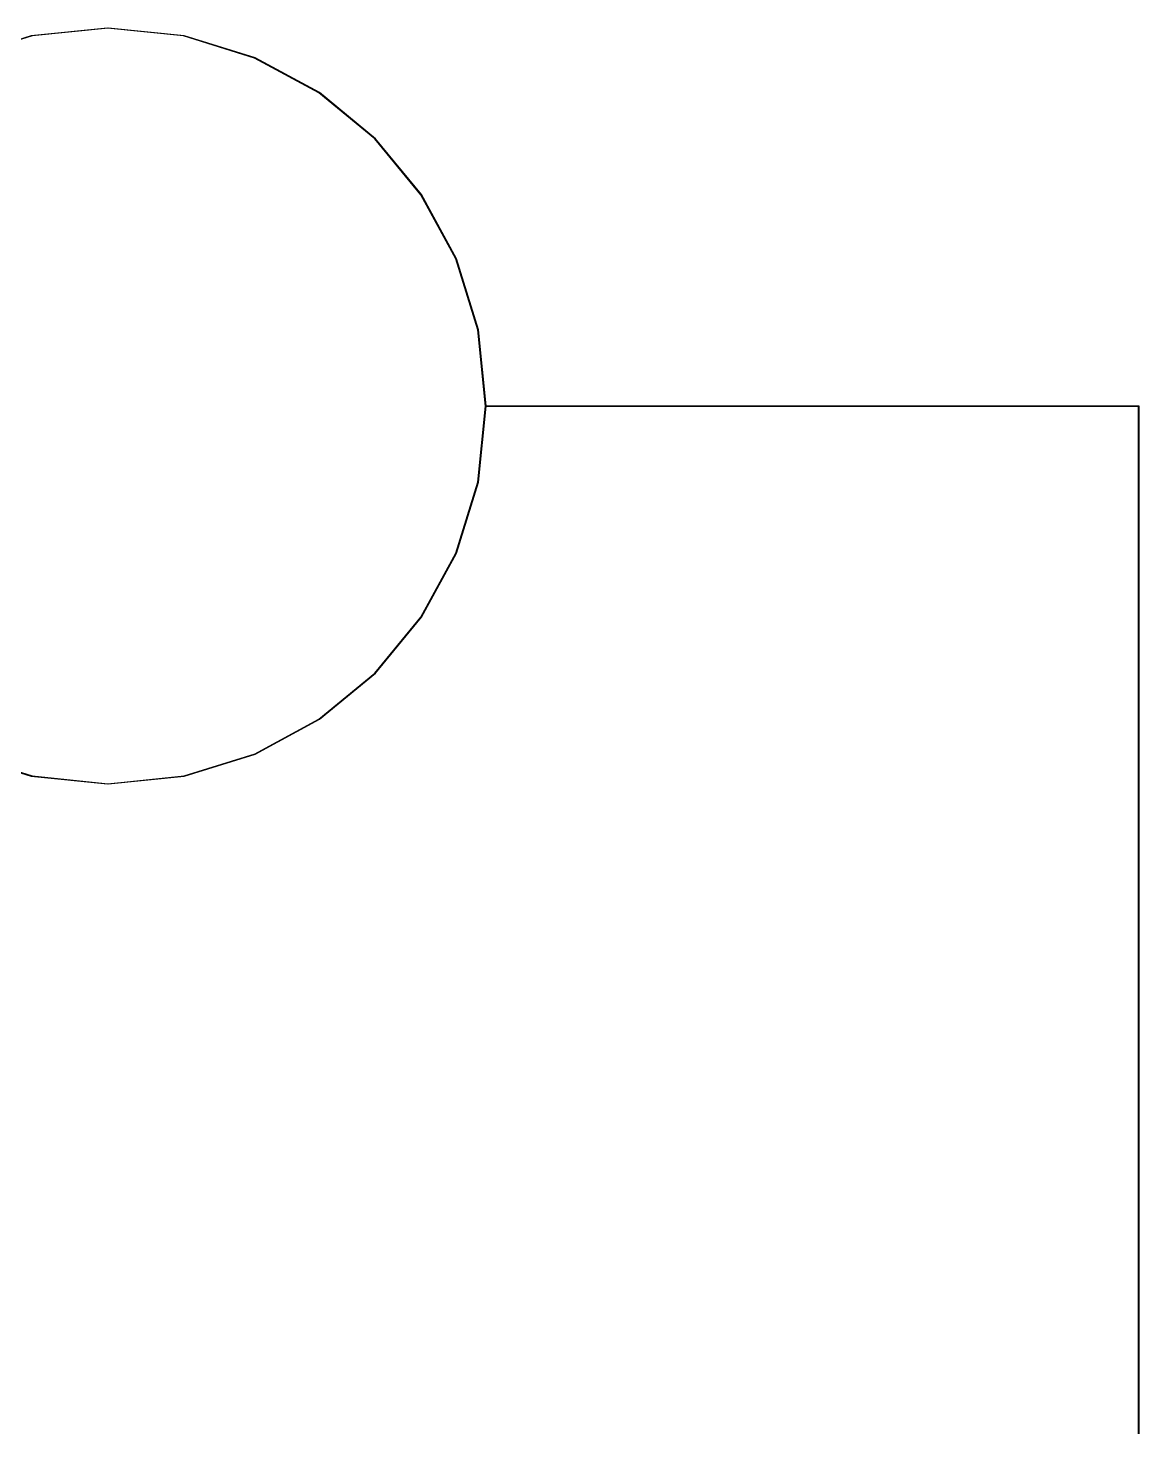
# Model space of a CAD drawing. Extents: x 1 to 47.7, y 0.2 to 35.
# Drawn here: x 39.2139 to 39.3756, y 10.189 to 10.3936 of the extents above; entities that cross this region are included whole.
import ezdxf

# ---------------------------------------------------------------- set-up
doc = ezdxf.new("R2010")
doc.units = 0
doc.header["$MEASUREMENT"] = 0
for name, color, linetype in [('7_2___8__INDEPENDENT_INPUT', 7, 'CONTINUOUS'), ('7_3___8__OPTOISO_INDEPENDE', 7, 'CONTINUOUS'), ('7_4___24__OPTOISO_INDEPEND', 7, 'CONTINUOUS'), ('7_5___8__INDEPENDENT_INPUT', 7, 'CONTINUOUS'), ('7_6____8__INDEPENDENT_INPU', 7, 'CONTINUOUS'), ('7_7____8__OPTOISO_INDEPEND', 7, 'CONTINUOUS'), ('7_8____8__OPTOISO_INDEPEND', 7, 'CONTINUOUS')]:
    doc.layers.add(name, color=color, linetype=linetype)

msp = doc.modelspace()

# ---------------------------------------------------------------- linework, layer by layer
at = {"layer": '7_2___8__INDEPENDENT_INPUT'}
for points in [[(39.20416, 10.28797), (39.21448, 10.28476), (39.22556, 10.28364), (39.23664, 10.28476), (39.24697, 10.28797), (39.25631, 10.29304), (39.26446, 10.29975), (39.27117, 10.30789), (39.27625, 10.31723), (39.27945, 10.32756), (39.28057, 10.33864), (39.27945, 10.34973), (39.27625, 10.36005), (39.27117, 10.3694), (39.26446, 10.37754), (39.25631, 10.38425), (39.24697, 10.38932), (39.23664, 10.39253), (39.22556, 10.39364), (39.21448, 10.39253), (39.20416, 10.38932)], [(39.28057, 10.33862), (39.37555, 10.33862), (39.37555, 10.18898)]]:
    msp.add_lwpolyline(points, dxfattribs=at)
at = {"layer": '7_3___8__OPTOISO_INDEPENDE'}
for points in [[(39.20415, 10.28794), (39.21447, 10.28474), (39.22554, 10.28362), (39.23663, 10.28474), (39.24696, 10.28794), (39.2563, 10.29301), (39.26444, 10.29973), (39.27116, 10.30787), (39.27623, 10.31721), (39.27944, 10.32754), (39.28056, 10.33862), (39.27944, 10.34971), (39.27623, 10.36003), (39.27116, 10.36938), (39.26444, 10.37751), (39.2563, 10.38423), (39.24696, 10.3893), (39.23663, 10.3925), (39.22554, 10.39362), (39.21447, 10.3925), (39.20415, 10.3893)], [(39.28056, 10.33862), (39.37555, 10.33862), (39.37555, 10.18898)]]:
    msp.add_lwpolyline(points, dxfattribs=at)
at = {"layer": '7_4___24__OPTOISO_INDEPEND'}
for points in [[(39.20416, 10.28796), (39.21448, 10.28476), (39.22556, 10.28364), (39.23664, 10.28476), (39.24697, 10.28796), (39.25632, 10.29303), (39.26446, 10.29974), (39.27117, 10.30788), (39.27625, 10.31722), (39.27945, 10.32754), (39.28057, 10.33863), (39.27945, 10.34972), (39.27625, 10.36005), (39.27117, 10.36939), (39.26446, 10.37753), (39.25632, 10.38425), (39.24697, 10.38932), (39.23664, 10.39253), (39.22556, 10.39364), (39.21448, 10.39253), (39.20416, 10.38932)], [(39.28057, 10.33863), (39.37557, 10.33863), (39.37557, 10.18898)]]:
    msp.add_lwpolyline(points, dxfattribs=at)
at = {"layer": '7_5___8__INDEPENDENT_INPUT'}
for points in [[(39.20416, 10.28797), (39.21448, 10.28476), (39.22556, 10.28364), (39.23664, 10.28476), (39.24697, 10.28797), (39.25632, 10.29304), (39.26446, 10.29975), (39.27117, 10.30789), (39.27625, 10.31723), (39.27945, 10.32756), (39.28057, 10.33864), (39.27945, 10.34973), (39.27625, 10.36005), (39.27117, 10.3694), (39.26446, 10.37754), (39.25632, 10.38425), (39.24697, 10.38932), (39.23664, 10.39253), (39.22556, 10.39364), (39.21448, 10.39253), (39.20416, 10.38932)], [(39.28046, 10.33864), (39.37546, 10.33864), (39.37546, 10.18898)]]:
    msp.add_lwpolyline(points, dxfattribs=at)
at = {"layer": '7_6____8__INDEPENDENT_INPU'}
for points in [[(39.20416, 10.28797), (39.21448, 10.28476), (39.22556, 10.28364), (39.23664, 10.28476), (39.24697, 10.28797), (39.25631, 10.29304), (39.26446, 10.29975), (39.27117, 10.30789), (39.27625, 10.31723), (39.27945, 10.32756), (39.28057, 10.33864), (39.27945, 10.34973), (39.27625, 10.36005), (39.27117, 10.3694), (39.26446, 10.37754), (39.25631, 10.38425), (39.24697, 10.38932), (39.23664, 10.39253), (39.22556, 10.39364), (39.21448, 10.39253), (39.20416, 10.38932)], [(39.28056, 10.33862), (39.37555, 10.33862), (39.37555, 10.18898)]]:
    msp.add_lwpolyline(points, dxfattribs=at)
at = {"layer": '7_7____8__OPTOISO_INDEPEND'}
for points in [[(39.20416, 10.28797), (39.21448, 10.28476), (39.22556, 10.28364), (39.23664, 10.28476), (39.24697, 10.28797), (39.25631, 10.29304), (39.26446, 10.29975), (39.27117, 10.30789), (39.27625, 10.31723), (39.27945, 10.32756), (39.28057, 10.33864), (39.27945, 10.34973), (39.27625, 10.36005), (39.27117, 10.3694), (39.26446, 10.37754), (39.25631, 10.38425), (39.24697, 10.38932), (39.23664, 10.39253), (39.22556, 10.39364), (39.21448, 10.39253), (39.20416, 10.38932)], [(39.28056, 10.33862), (39.37555, 10.33862), (39.37555, 10.18898)]]:
    msp.add_lwpolyline(points, dxfattribs=at)
at = {"layer": '7_8____8__OPTOISO_INDEPEND'}
for points in [[(39.20405, 10.28794), (39.21437, 10.28473), (39.22545, 10.28362), (39.23654, 10.28473), (39.24686, 10.28794), (39.25621, 10.29301), (39.26435, 10.29972), (39.27107, 10.30786), (39.27614, 10.3172), (39.27934, 10.32753), (39.28046, 10.33862), (39.27934, 10.3497), (39.27614, 10.36003), (39.27107, 10.36937), (39.26435, 10.37751), (39.25621, 10.38422), (39.24686, 10.38929), (39.23654, 10.3925), (39.22545, 10.39362), (39.21437, 10.3925), (39.20405, 10.38929)], [(39.28046, 10.33862), (39.37546, 10.33862), (39.37546, 10.18899)]]:
    msp.add_lwpolyline(points, dxfattribs=at)

doc.saveas('drawing.dxf')
